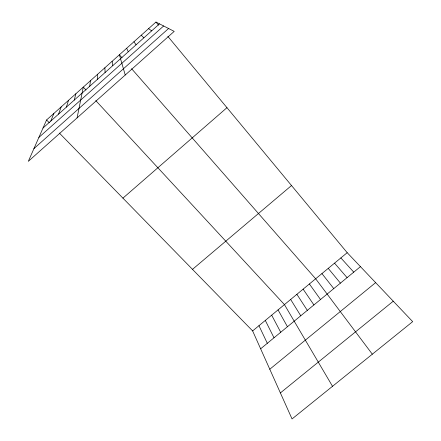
<?xml version="1.0" encoding="UTF-8"?>
<svg xmlns="http://www.w3.org/2000/svg" width="441" height="441" viewBox="0 0 441 441"><rect width="100%" height="100%" fill="white"/><g stroke="black" fill="none" stroke-linecap="round" stroke-linejoin="round"><path stroke-width="0.66" d="M97.395 79.391L97.676 74.226M89.727 86.249L90.471 80.67M77.081 117.896L83.288 87.103L85.978 90.014M74.226 100.113L75.907 93.713M66.393 107.119L68.542 100.3M58.576 114.109L61.2 106.876M50.787 121.077L53.874 113.431M46.57 119.974L28.318 161.334L174.212 31.377L155.954 22.05L46.57 119.974L49.326 122.791M43.014 128.028L159.493 23.858M38.858 137.443L163.639 25.975M33.913 148.645L168.583 28.505M122.929 198.141L226.961 107.687M192.496 269.363L291.518 185.534M252.627 330.921L347.199 252.687L412.682 321.638L292.047 418.95L252.627 330.921L59.364 133.066M260.631 348.798L360.451 266.64M269.782 369.238L375.633 282.626M280.388 392.92L393.262 301.186M148.606 28.632L151.654 30.864M141.269 35.192L143.838 37.854M95.785 100.614L284.439 304.604L332.514 386.305M340.865 257.93L353.759 272.152M122.019 57.782L119.39 54.783L125.233 75.003M131.594 68.719L315.651 278.784L372.325 354.189M334.543 263.156L347.084 277.648M155.954 22.05L158.517 25.143M167.861 36.41L347.199 252.687M328.231 268.376L340.419 283.133M321.936 273.585L333.771 288.601M309.384 283.971L320.519 299.511M303.127 289.142L313.915 304.946M133.959 41.741L136.049 44.822M296.887 294.307L307.327 310.37M290.658 299.461L300.751 315.778M278.05 309.891L287.449 326.726M271.673 315.166L280.719 332.266M265.311 320.431L274.01 337.789M258.961 325.678L267.312 343.302M126.666 48.273L128.276 51.773M112.13 61.282L112.791 65.621M104.892 67.76L105.085 72.517"/></g></svg>
